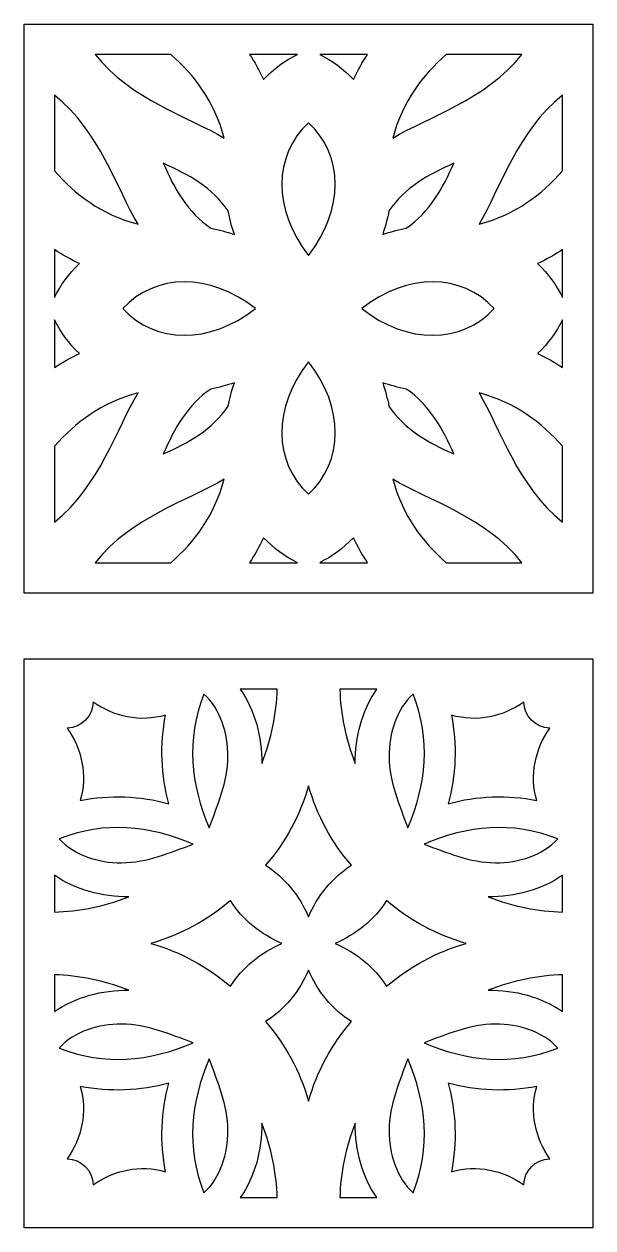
# Model space of a CAD drawing. Header units: millimetres. Extents: x -515 to 516, y -317 to 317.
# Drawn here: x 216 to 516, y -317 to 317 of the extents above; entities that cross this region are included whole.
import ezdxf

# ---------------------------------------------------------------- set-up
doc = ezdxf.new("R2010")
doc.units = ezdxf.units.MM
doc.header["$MEASUREMENT"] = 0
doc.layers.add('layer 1', color=7, linetype='Continuous')

msp = doc.modelspace()

# ---------------------------------------------------------------- linework, layer by layer
at = {"layer": 'layer 1'}
for points, knots in [([(215.7091, 317.4292), (215.7091, 317.4292), (215.7091, 17.4294), (215.7091, 17.4294), (215.7091, 17.4294), (228.1506, 17.4294), (498.0117, 17.4294), (515.704, 17.4294), (515.704, 17.4294), (515.704, 26.8091), (515.704, 312.189), (515.704, 317.4292), (515.704, 317.4292), (515.704, 317.4292), (215.7091, 317.4292), (215.7091, 317.4292)], [0, 0, 0, 0, 0.2, 0.2, 0.2, 0.2, 0.4, 0.4, 0.4, 0.4, 0.6, 0.6, 0.6, 0.6, 1, 1, 1, 1]), ([(293.1487, 301.4288), (305.5269, 290.4086), (315.9862, 276.969), (321.2651, 257.3494), (321.2651, 257.3494), (302.6661, 268.5088), (272.0263, 277.4884), (253.1461, 301.4288), (253.1461, 301.4288), (253.1461, 301.4288), (293.1487, 301.4288), (293.1487, 301.4288)], [0, 0, 0, 0, 0.25, 0.25, 0.25, 0.25, 0.5, 0.5, 0.5, 0.5, 1, 1, 1, 1]), ([(359.8267, 301.4288), (353.367, 298.2292), (347.329, 293.8691), (342.029, 288.2289), (342.029, 288.2289), (339.7657, 293.0691), (337.2703, 297.4286), (334.5641, 301.4288), (334.5641, 301.4288), (334.5641, 301.4288), (359.8267, 301.4288), (359.8267, 301.4288)], [0, 0, 0, 0, 0.25, 0.25, 0.25, 0.25, 0.5, 0.5, 0.5, 0.5, 1, 1, 1, 1]), ([(396.8701, 301.4288), (394.1709, 297.4286), (391.6474, 293.0691), (389.4052, 288.2289), (389.4052, 288.2289), (384.1052, 293.8691), (378.0672, 298.2292), (371.6075, 301.4288), (371.6075, 301.4288), (371.6075, 301.4288), (396.8701, 301.4288), (396.8701, 301.4288)], [0, 0, 0, 0, 0.25, 0.25, 0.25, 0.25, 0.5, 0.5, 0.5, 0.5, 1, 1, 1, 1]), ([(438.2855, 301.4288), (438.2855, 301.4288), (478.2881, 301.4288), (478.2881, 301.4288), (478.2881, 301.4288), (459.3869, 277.4884), (428.7681, 268.5088), (410.148, 257.3494), (410.148, 257.3494), (415.448, 276.969), (425.9073, 290.4086), (438.2855, 301.4288)], [0, 0, 0, 0, 0.25, 0.25, 0.25, 0.25, 0.5, 0.5, 0.5, 0.5, 1, 1, 1, 1]), ([(231.7074, 279.9887), (255.6485, 261.1092), (264.6317, 230.4687), (275.7868, 211.869), (275.7868, 211.869), (256.1897, 217.1493), (242.729, 227.6086), (231.7074, 239.9889), (231.7074, 239.9889), (231.7074, 239.9889), (231.7074, 279.9887), (231.7074, 279.9887)], [0, 0, 0, 0, 0.25, 0.25, 0.25, 0.25, 0.5, 0.5, 0.5, 0.5, 1, 1, 1, 1]), ([(499.7058, 239.9889), (488.7052, 227.6086), (475.2445, 217.1493), (455.6474, 211.869), (455.6474, 211.869), (466.8096, 230.4687), (475.7646, 261.1092), (499.7058, 279.9887), (499.7058, 279.9887), (499.7058, 279.9887), (499.7058, 239.9889), (499.7058, 239.9889)], [0, 0, 0, 0, 0.25, 0.25, 0.25, 0.25, 0.5, 0.5, 0.5, 0.5, 1, 1, 1, 1]), ([(365.703, 265.3492), (384.288, 248.2087), (384.7097, 219.549), (365.703, 195.4694), (365.703, 195.4694), (346.7104, 219.5687), (347.1673, 248.2291), (365.703, 265.3492)], [0, 0, 0, 0, 0.33333333, 0.33333333, 0.33333333, 0.33333333, 1, 1, 1, 1]), ([(326.6072, 206.529), (322.5444, 207.9095), (318.4042, 209.0089), (314.229, 209.8489), (314.229, 209.8489), (302.0475, 217.8691), (294.7513, 231.0486), (289.1281, 244.0089), (289.1281, 244.0089), (302.0897, 238.3891), (315.2693, 231.0894), (323.2895, 218.9087), (323.2895, 218.9087), (324.1259, 214.7292), (325.2295, 210.6087), (326.6072, 206.529)], [0, 0, 0, 0, 0.2, 0.2, 0.2, 0.2, 0.4, 0.4, 0.4, 0.4, 0.6, 0.6, 0.6, 0.6, 1, 1, 1, 1]), ([(408.1307, 218.9087), (416.1438, 231.0894), (429.3445, 238.3891), (442.3061, 244.0089), (442.3061, 244.0089), (436.6899, 231.0486), (429.3656, 217.8691), (417.1842, 209.8489), (417.1842, 209.8489), (413.03, 209.0089), (408.8898, 207.9095), (404.827, 206.529), (404.827, 206.529), (406.1906, 210.6087), (407.3083, 214.7292), (408.1307, 218.9087)], [0, 0, 0, 0, 0.2, 0.2, 0.2, 0.2, 0.4, 0.4, 0.4, 0.4, 0.6, 0.6, 0.6, 0.6, 1, 1, 1, 1]), ([(231.7074, 198.5693), (235.7069, 195.8687), (240.065, 193.3487), (244.908, 191.1093), (244.908, 191.1093), (239.2707, 185.8093), (234.9056, 179.7692), (231.7074, 173.3088), (231.7074, 173.3088), (231.7074, 173.3088), (231.7074, 198.5693), (231.7074, 198.5693)], [0, 0, 0, 0, 0.25, 0.25, 0.25, 0.25, 0.5, 0.5, 0.5, 0.5, 1, 1, 1, 1]), ([(499.7058, 173.3088), (496.5286, 179.7692), (492.1635, 185.8093), (486.5262, 191.1093), (486.5262, 191.1093), (491.3622, 193.3487), (495.7062, 195.8687), (499.7058, 198.5693), (499.7058, 198.5693), (499.7058, 198.5693), (499.7058, 173.3088), (499.7058, 173.3088)], [0, 0, 0, 0, 0.25, 0.25, 0.25, 0.25, 0.5, 0.5, 0.5, 0.5, 1, 1, 1, 1]), ([(337.671, 167.429), (313.5682, 148.4089), (284.9036, 148.8686), (267.7877, 167.429), (267.7877, 167.429), (284.8895, 185.9492), (313.5471, 186.449), (337.671, 167.429)], [0, 0, 0, 0, 0.33333333, 0.33333333, 0.33333333, 0.33333333, 1, 1, 1, 1]), ([(463.6465, 167.429), (446.5306, 148.889), (417.8871, 148.3892), (393.7632, 167.429), (393.7632, 167.429), (417.8097, 186.3892), (446.4885, 186.009), (463.6465, 167.429)], [0, 0, 0, 0, 0.33333333, 0.33333333, 0.33333333, 0.33333333, 1, 1, 1, 1]), ([(231.7074, 161.5287), (234.9056, 155.069), (239.2707, 149.0296), (244.908, 143.7289), (244.908, 143.7289), (240.065, 141.4888), (235.7069, 138.9688), (231.7074, 136.269), (231.7074, 136.269), (231.7074, 136.269), (231.7074, 161.5287), (231.7074, 161.5287)], [0, 0, 0, 0, 0.25, 0.25, 0.25, 0.25, 0.5, 0.5, 0.5, 0.5, 1, 1, 1, 1]), ([(499.7058, 136.269), (495.7062, 138.9892), (491.3622, 141.4888), (486.5262, 143.7289), (486.5262, 143.7289), (492.1635, 149.0296), (496.5286, 155.069), (499.7058, 161.5287), (499.7058, 161.5287), (499.7058, 161.5287), (499.7058, 136.269), (499.7058, 136.269)], [0, 0, 0, 0, 0.25, 0.25, 0.25, 0.25, 0.5, 0.5, 0.5, 0.5, 1, 1, 1, 1]), ([(365.703, 69.489), (347.1884, 86.5887), (346.6893, 115.2492), (365.703, 139.3688), (365.703, 139.3688), (384.7308, 115.2892), (384.2669, 86.6295), (365.703, 69.489)], [0, 0, 0, 0, 0.33333333, 0.33333333, 0.33333333, 0.33333333, 1, 1, 1, 1]), ([(323.2895, 115.9492), (315.2693, 103.7692), (302.0897, 96.4491), (289.1281, 90.8287), (289.1281, 90.8287), (294.7513, 103.7889), (302.0475, 116.9896), (314.229, 125.0091), (314.229, 125.0091), (318.4042, 125.8293), (322.5444, 126.9491), (326.6072, 128.3092), (326.6072, 128.3092), (325.2295, 124.2492), (324.1259, 120.1091), (323.2895, 115.9492)], [0, 0, 0, 0, 0.2, 0.2, 0.2, 0.2, 0.4, 0.4, 0.4, 0.4, 0.6, 0.6, 0.6, 0.6, 1, 1, 1, 1]), ([(404.827, 128.3092), (408.8898, 126.9491), (413.03, 125.8293), (417.2052, 125.0091), (417.2052, 125.0091), (429.3656, 116.9896), (436.6899, 103.7889), (442.3061, 90.8287), (442.3061, 90.8287), (429.3445, 96.4491), (416.1438, 103.7692), (408.1307, 115.9492), (408.1307, 115.9492), (407.3083, 120.1091), (406.2117, 124.2492), (404.827, 128.3092)], [0, 0, 0, 0, 0.2, 0.2, 0.2, 0.2, 0.4, 0.4, 0.4, 0.4, 0.6, 0.6, 0.6, 0.6, 1, 1, 1, 1]), ([(231.7074, 54.8495), (231.7074, 54.8495), (231.7074, 94.8493), (231.7074, 94.8493), (231.7074, 94.8493), (242.729, 107.229), (256.1686, 117.689), (275.7868, 122.9889), (275.7868, 122.9889), (264.6317, 104.3688), (255.6485, 73.7494), (231.7074, 54.8495)], [0, 0, 0, 0, 0.25, 0.25, 0.25, 0.25, 0.5, 0.5, 0.5, 0.5, 1, 1, 1, 1]), ([(499.7058, 54.8495), (475.7646, 73.7494), (466.8096, 104.3688), (455.6474, 122.9889), (455.6474, 122.9889), (475.2445, 117.689), (488.7052, 107.229), (499.7058, 94.8493), (499.7058, 94.8493), (499.7058, 94.8493), (499.7058, 54.8495), (499.7058, 54.8495)], [0, 0, 0, 0, 0.25, 0.25, 0.25, 0.25, 0.5, 0.5, 0.5, 0.5, 1, 1, 1, 1]), ([(293.1487, 33.4291), (293.1487, 33.4291), (253.1461, 33.4291), (253.1461, 33.4291), (253.1461, 33.4291), (272.0474, 57.3688), (302.6661, 66.3287), (321.2651, 77.4888), (321.2651, 77.4888), (315.9862, 57.8889), (305.5269, 44.4289), (293.1487, 33.4291)], [0, 0, 0, 0, 0.25, 0.25, 0.25, 0.25, 0.5, 0.5, 0.5, 0.5, 1, 1, 1, 1]), ([(438.2855, 33.4291), (425.9073, 44.4289), (415.448, 57.8889), (410.148, 77.4888), (410.148, 77.4888), (428.7681, 66.3287), (459.3869, 57.3688), (478.2881, 33.4291), (478.2881, 33.4291), (478.2881, 33.4291), (438.2855, 33.4291), (438.2855, 33.4291)], [0, 0, 0, 0, 0.25, 0.25, 0.25, 0.25, 0.5, 0.5, 0.5, 0.5, 1, 1, 1, 1]), ([(334.5641, 33.4291), (337.2703, 37.4293), (339.7868, 41.7691), (342.029, 46.6093), (342.029, 46.6093), (347.329, 40.9692), (353.367, 36.609), (359.8267, 33.4291), (359.8267, 33.4291), (359.8267, 33.4291), (334.5641, 33.4291), (334.5641, 33.4291)], [0, 0, 0, 0, 0.25, 0.25, 0.25, 0.25, 0.5, 0.5, 0.5, 0.5, 1, 1, 1, 1]), ([(371.6075, 33.4291), (378.0672, 36.609), (384.1052, 40.9692), (389.4052, 46.6093), (389.4052, 46.6093), (391.6474, 41.7895), (394.1709, 37.4293), (396.8701, 33.4291), (396.8701, 33.4291), (396.8701, 33.4291), (371.6075, 33.4291), (371.6075, 33.4291)], [0, 0, 0, 0, 0.25, 0.25, 0.25, 0.25, 0.5, 0.5, 0.5, 0.5, 1, 1, 1, 1]), ([(215.7021, -317.3236), (230.1961, -317.3236), (500.2259, -317.3236), (515.704, -317.3236), (515.704, -317.3236), (515.704, -311.2064), (515.704, -47.5827), (515.704, -17.3245), (515.704, -17.3245), (515.704, -17.3245), (215.7021, -17.3245), (215.7021, -17.3245), (215.7021, -17.3245), (215.7021, -17.3245), (215.7021, -317.3236), (215.7021, -317.3236)], [0, 0, 0, 0, 0.2, 0.2, 0.2, 0.2, 0.4, 0.4, 0.4, 0.4, 0.6, 0.6, 0.6, 0.6, 1, 1, 1, 1]), ([(310.5317, -35.8069), (319.3954, -43.8643), (323.2262, -56.5961), (323.177, -68.7178), (323.177, -68.7178), (323.1278, -82.4231), (317.6943, -94.2095), (313.3784, -106.412), (313.3784, -106.412), (303.5377, -83.4529), (301.0354, -60.0502), (310.5317, -35.8069)], [0, 0, 0, 0, 0.25, 0.25, 0.25, 0.25, 0.5, 0.5, 0.5, 0.5, 1, 1, 1, 1]), ([(349.1706, -33.3242), (348.9035, -46.0904), (346.127, -59.4225), (341.1223, -72.517), (341.1223, -72.517), (341.1223, -58.3534), (337.5726, -44.5771), (329.7422, -33.3242), (329.7422, -33.3242), (329.7422, -33.3242), (349.1706, -33.3242), (349.1706, -33.3242)], [0, 0, 0, 0, 0.25, 0.25, 0.25, 0.25, 0.5, 0.5, 0.5, 0.5, 1, 1, 1, 1]), ([(401.678, -33.3242), (393.8405, -44.5771), (390.2908, -58.3534), (390.2908, -72.517), (390.2908, -72.517), (385.2931, -59.4225), (382.5096, -46.0904), (382.2495, -33.3242), (382.2495, -33.3242), (382.2495, -33.3242), (401.678, -33.3242), (401.678, -33.3242)], [0, 0, 0, 0, 0.25, 0.25, 0.25, 0.25, 0.5, 0.5, 0.5, 0.5, 1, 1, 1, 1]), ([(420.8815, -35.8069), (430.3848, -60.0502), (427.8824, -83.4529), (418.0417, -106.412), (418.0417, -106.412), (413.7258, -94.2095), (408.2853, -82.4231), (408.2361, -68.7178), (408.2361, -68.7178), (408.1939, -56.5961), (412.0248, -43.8643), (420.8815, -35.8069)], [0, 0, 0, 0, 0.25, 0.25, 0.25, 0.25, 0.5, 0.5, 0.5, 0.5, 1, 1, 1, 1]), ([(252.155, -40.0545), (263.0501, -47.7486), (276.8904, -50.8569), (290.2668, -46.9655), (290.2668, -46.9655), (287.3638, -62.3255), (287.8066, -78.7012), (292.0662, -93.6837), (292.0662, -93.6837), (277.0872, -89.429), (260.7024, -88.9813), (245.3438, -91.8815), (245.3438, -91.8815), (249.2379, -78.5072), (246.1311, -64.6641), (238.4342, -53.7739), (238.4342, -53.7739), (246.2295, -53.5413), (251.9441, -47.3782), (252.155, -40.0545)], [0, 0, 0, 0, 0.16666667, 0.16666667, 0.16666667, 0.16666667, 0.33333333, 0.33333333, 0.33333333, 0.33333333, 0.5, 0.5, 0.5, 0.5, 0.66666667, 0.66666667, 0.66666667, 0.66666667, 1, 1, 1, 1]), ([(441.1534, -46.9655), (454.5297, -50.8569), (468.37, -47.7486), (479.2651, -40.0545), (479.2651, -40.0545), (479.476, -47.35), (485.1555, -53.5413), (492.9789, -53.7739), (492.9789, -53.7739), (485.2891, -64.6641), (482.1822, -78.5072), (486.0693, -91.8815), (486.0693, -91.8815), (470.7107, -88.9813), (454.3329, -89.429), (439.3539, -93.6837), (439.3539, -93.6837), (443.6065, -78.7012), (444.0564, -62.322), (441.1534, -46.9655)], [0, 0, 0, 0, 0.16666667, 0.16666667, 0.16666667, 0.16666667, 0.33333333, 0.33333333, 0.33333333, 0.33333333, 0.5, 0.5, 0.5, 0.5, 0.66666667, 0.66666667, 0.66666667, 0.66666667, 1, 1, 1, 1]), ([(388.3227, -126.1181), (378.2359, -132.433), (370.4407, -142.2611), (365.7101, -153.3066), (365.7101, -153.3066), (360.9795, -142.2611), (353.1842, -132.433), (343.0975, -126.1181), (343.0975, -126.1181), (353.4584, -114.0252), (361.1693, -100.0971), (365.7101, -84.1586), (365.7101, -84.1586), (370.2509, -100.0971), (377.9618, -114.0252), (388.3227, -126.1181)], [0, 0, 0, 0, 0.2, 0.2, 0.2, 0.2, 0.4, 0.4, 0.4, 0.4, 0.6, 0.6, 0.6, 0.6, 1, 1, 1, 1]), ([(304.7959, -114.9917), (292.5934, -119.3132), (280.8056, -124.7495), (267.0989, -124.7987), (267.0989, -124.7987), (254.9737, -124.8409), (242.251, -121.0136), (234.1886, -112.1478), (234.1886, -112.1478), (258.432, -102.6515), (281.8319, -105.1531), (304.7959, -114.9917)], [0, 0, 0, 0, 0.25, 0.25, 0.25, 0.25, 0.5, 0.5, 0.5, 0.5, 1, 1, 1, 1]), ([(464.3213, -124.7987), (450.6145, -124.7495), (438.8267, -119.3132), (426.6242, -114.9917), (426.6242, -114.9917), (449.5813, -105.1531), (472.9811, -102.6515), (497.2315, -112.1478), (497.2315, -112.1478), (489.1691, -121.0136), (476.4394, -124.8409), (464.3213, -124.7987)], [0, 0, 0, 0, 0.25, 0.25, 0.25, 0.25, 0.5, 0.5, 0.5, 0.5, 1, 1, 1, 1]), ([(231.7074, -131.3569), (242.9609, -139.1922), (256.738, -142.7412), (270.9016, -142.7412), (270.9016, -142.7412), (257.8064, -147.7403), (244.4722, -150.5196), (231.7074, -150.7846), (231.7074, -150.7846), (231.7074, -150.7846), (231.7074, -131.3569), (231.7074, -131.3569)], [0, 0, 0, 0, 0.25, 0.25, 0.25, 0.25, 0.5, 0.5, 0.5, 0.5, 1, 1, 1, 1]), ([(499.7058, -150.7846), (486.9409, -150.5196), (473.6137, -147.7403), (460.5185, -142.7412), (460.5185, -142.7412), (474.6822, -142.7412), (488.4522, -139.1922), (499.7058, -131.3604), (499.7058, -131.3604), (499.7058, -131.3604), (499.7058, -150.7846), (499.7058, -150.7846)], [0, 0, 0, 0, 0.25, 0.25, 0.25, 0.25, 0.5, 0.5, 0.5, 0.5, 1, 1, 1, 1]), ([(351.687, -167.3262), (340.6443, -172.0532), (330.8176, -179.8499), (324.5055, -189.9388), (324.5055, -189.9388), (312.4084, -179.5779), (298.4838, -171.8698), (282.5418, -167.3262), (282.5418, -167.3262), (298.4838, -162.7826), (312.4084, -155.0745), (324.5055, -144.7129), (324.5055, -144.7129), (330.8176, -154.8024), (340.6443, -162.5991), (351.687, -167.3262)], [0, 0, 0, 0, 0.2, 0.2, 0.2, 0.2, 0.4, 0.4, 0.4, 0.4, 0.6, 0.6, 0.6, 0.6, 1, 1, 1, 1]), ([(448.8784, -167.3262), (432.9364, -171.8698), (419.0117, -179.5779), (406.9146, -189.9388), (406.9146, -189.9388), (400.6025, -179.8499), (390.7758, -172.0532), (379.7261, -167.3262), (379.7261, -167.3262), (390.7758, -162.5991), (400.6025, -154.8024), (406.9146, -144.7129), (406.9146, -144.7129), (419.0117, -155.0745), (432.9364, -162.7826), (448.8784, -167.3262)], [0, 0, 0, 0, 0.2, 0.2, 0.2, 0.2, 0.4, 0.4, 0.4, 0.4, 0.6, 0.6, 0.6, 0.6, 1, 1, 1, 1]), ([(231.7074, -183.8678), (244.4722, -184.132), (257.8064, -186.9128), (270.9016, -191.9112), (270.9016, -191.9112), (256.738, -191.9112), (242.9609, -195.4637), (231.7074, -203.2955), (231.7074, -203.2955), (231.7074, -203.2955), (231.7074, -183.8678), (231.7074, -183.8678)], [0, 0, 0, 0, 0.25, 0.25, 0.25, 0.25, 0.5, 0.5, 0.5, 0.5, 1, 1, 1, 1]), ([(343.0975, -208.5343), (353.1842, -202.2193), (360.9795, -192.3948), (365.7101, -181.3457), (365.7101, -181.3457), (370.4407, -192.3948), (378.2359, -202.2193), (388.3227, -208.5343), (388.3227, -208.5343), (377.9618, -220.6271), (370.2509, -234.5546), (365.7101, -250.4969), (365.7101, -250.4969), (361.1693, -234.5546), (353.4584, -220.6271), (343.0975, -208.5343)], [0, 0, 0, 0, 0.2, 0.2, 0.2, 0.2, 0.4, 0.4, 0.4, 0.4, 0.6, 0.6, 0.6, 0.6, 1, 1, 1, 1]), ([(499.7058, -203.292), (488.4522, -195.4637), (474.6822, -191.9112), (460.5185, -191.9112), (460.5185, -191.9112), (473.6137, -186.9128), (486.9409, -184.132), (499.7058, -183.8678), (499.7058, -183.8678), (499.7058, -183.8678), (499.7058, -203.292), (499.7058, -203.292)], [0, 0, 0, 0, 0.25, 0.25, 0.25, 0.25, 0.5, 0.5, 0.5, 0.5, 1, 1, 1, 1]), ([(234.1886, -222.5039), (242.251, -213.6388), (254.9737, -209.8107), (267.0989, -209.8571), (267.0989, -209.8571), (280.8056, -209.9028), (292.5934, -215.3426), (304.7959, -219.6606), (304.7959, -219.6606), (281.8319, -229.5), (258.432, -232.0009), (234.1886, -222.5039)], [0, 0, 0, 0, 0.25, 0.25, 0.25, 0.25, 0.5, 0.5, 0.5, 0.5, 1, 1, 1, 1]), ([(426.6242, -219.6606), (438.8267, -215.3426), (450.6145, -209.9028), (464.3213, -209.8571), (464.3213, -209.8571), (476.4394, -209.8107), (489.1691, -213.6388), (497.2315, -222.5039), (497.2315, -222.5039), (472.9811, -232.0009), (449.5813, -229.5), (426.6242, -219.6606)], [0, 0, 0, 0, 0.25, 0.25, 0.25, 0.25, 0.5, 0.5, 0.5, 0.5, 1, 1, 1, 1]), ([(310.5317, -298.8486), (301.0354, -274.6024), (303.5377, -251.2026), (313.3784, -228.2403), (313.3784, -228.2403), (317.6943, -240.4428), (323.1278, -252.2292), (323.177, -265.9382), (323.177, -265.9382), (323.2262, -278.0595), (319.3954, -290.7876), (310.5317, -298.8486)], [0, 0, 0, 0, 0.25, 0.25, 0.25, 0.25, 0.5, 0.5, 0.5, 0.5, 1, 1, 1, 1]), ([(420.8815, -298.8486), (412.0248, -290.7876), (408.1939, -278.0595), (408.2361, -265.9382), (408.2361, -265.9382), (408.2853, -252.2292), (413.7258, -240.4428), (418.0417, -228.2403), (418.0417, -228.2403), (427.8824, -251.2026), (430.3848, -274.6024), (420.8815, -298.8486)], [0, 0, 0, 0, 0.25, 0.25, 0.25, 0.25, 0.5, 0.5, 0.5, 0.5, 1, 1, 1, 1]), ([(290.2668, -287.6902), (276.8904, -283.7956), (263.0501, -286.9036), (252.155, -294.5976), (252.155, -294.5976), (251.9301, -286.8541), (245.8077, -281.0968), (238.4342, -280.878), (238.4342, -280.878), (246.1311, -269.9878), (249.2379, -256.1449), (245.3438, -242.7709), (245.3438, -242.7709), (260.7024, -245.6711), (277.0872, -245.2226), (292.0662, -240.9686), (292.0662, -240.9686), (287.8066, -255.9508), (287.3638, -272.3302), (290.2668, -287.6902)], [0, 0, 0, 0, 0.16666667, 0.16666667, 0.16666667, 0.16666667, 0.33333333, 0.33333333, 0.33333333, 0.33333333, 0.5, 0.5, 0.5, 0.5, 0.66666667, 0.66666667, 0.66666667, 0.66666667, 1, 1, 1, 1]), ([(479.2651, -294.5976), (468.37, -286.9036), (454.5297, -283.7956), (441.1534, -287.6902), (441.1534, -287.6902), (444.0564, -272.3302), (443.6065, -255.9508), (439.3539, -240.9686), (439.3539, -240.9686), (454.3329, -245.2226), (470.7107, -245.6711), (486.0693, -242.7709), (486.0693, -242.7709), (482.1822, -256.1449), (485.2891, -269.9878), (492.9789, -280.878), (492.9789, -280.878), (485.2118, -281.1108), (479.476, -287.2599), (479.2651, -294.5976)], [0, 0, 0, 0, 0.16666667, 0.16666667, 0.16666667, 0.16666667, 0.33333333, 0.33333333, 0.33333333, 0.33333333, 0.5, 0.5, 0.5, 0.5, 0.66666667, 0.66666667, 0.66666667, 0.66666667, 1, 1, 1, 1]), ([(329.7422, -301.325), (337.5726, -290.0716), (341.1223, -276.2992), (341.1223, -262.135), (341.1223, -262.135), (346.12, -275.2267), (348.9035, -288.5581), (349.1706, -301.325), (349.1706, -301.325), (349.1706, -301.325), (329.7422, -301.325), (329.7422, -301.325)], [0, 0, 0, 0, 0.25, 0.25, 0.25, 0.25, 0.5, 0.5, 0.5, 0.5, 1, 1, 1, 1]), ([(382.2495, -301.325), (382.5096, -288.5581), (385.2931, -275.2267), (390.2908, -262.135), (390.2908, -262.135), (390.2908, -276.2992), (393.8405, -290.0716), (401.678, -301.325), (401.678, -301.325), (401.678, -301.325), (382.2495, -301.325), (382.2495, -301.325)], [0, 0, 0, 0, 0.25, 0.25, 0.25, 0.25, 0.5, 0.5, 0.5, 0.5, 1, 1, 1, 1])]:
    msp.add_open_spline(points, degree=3, knots=knots, dxfattribs=at)

doc.saveas('drawing.dxf')
